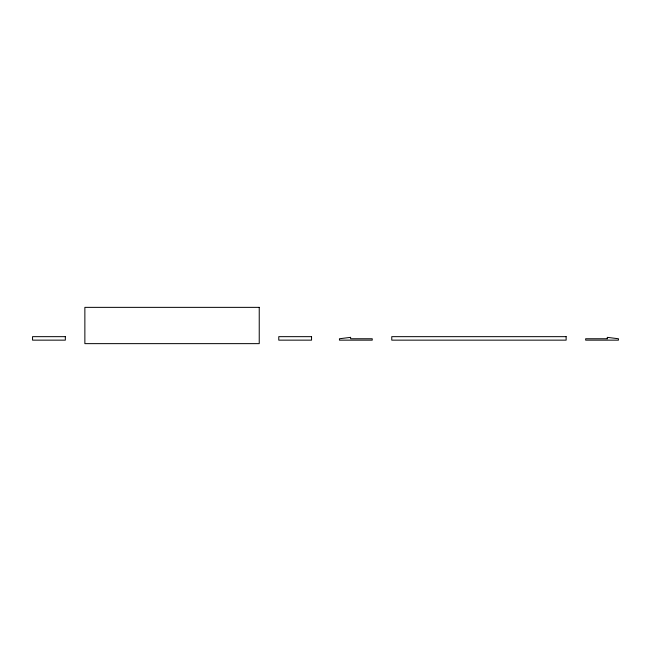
<?xml version="1.0" encoding="UTF-8"?>
<svg xmlns="http://www.w3.org/2000/svg" width="651" height="651" viewBox="0 0 651 651"><rect width="100%" height="100%" fill="white"/><g stroke="black" fill="none" stroke-linecap="round" stroke-linejoin="round"><path stroke-width="0.98" d="M350.612 337.356L339.448 338.756L339.448 340.147L372.234 340.147L372.234 338.756L350.612 338.756L350.612 337.356M259.236 307.362L84.866 307.362L84.866 343.638L259.236 343.638L259.236 307.362M65.336 336.657L32.55 336.657L32.55 340.147L65.336 340.147L65.336 336.657M311.552 336.657L278.766 336.657L278.766 340.147L311.552 340.147L311.552 336.657M566.134 336.657L391.764 336.657L391.764 340.147L566.134 340.147L566.134 336.657M607.293 338.756L585.664 338.756L585.664 340.147L618.45 340.147L618.45 338.756L607.293 337.356L607.293 338.756"/></g></svg>
